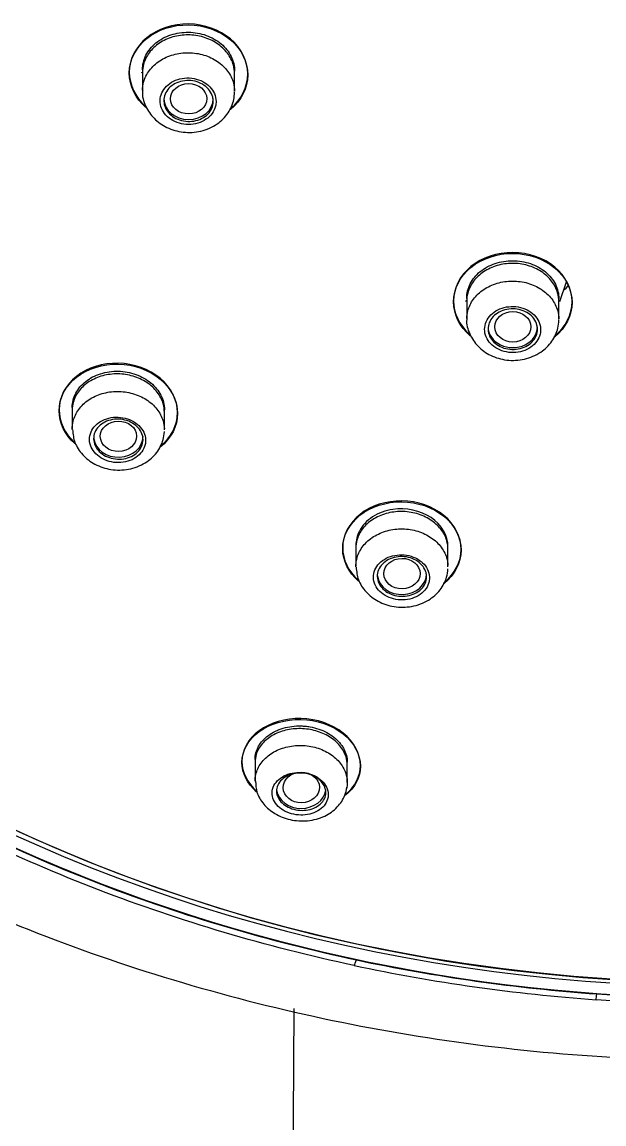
# Model space of a CAD drawing. Header units: millimetres. Extents: x -60 to 7633, y -2614 to 2146.
# Drawn here: x 2995.25 to 3012.93, y 983.89 to 1017.37 of the extents above; entities that cross this region are included whole.
import ezdxf

# ---------------------------------------------------------------- set-up
doc = ezdxf.new("R2010")
doc.units = ezdxf.units.MM
doc.layers.get('0').update_dxf_attribs({"color": 250})

msp = doc.modelspace()

# ---------------------------------------------------------------- linework, layer by layer
at = {"linetype": 'Continuous'}
for p, q in [((2998.878, 1015.859), (2998.888, 1015.83)), ((2998.91, 1015.929), (2998.91, 1015.287)), ((3001.71, 1015.263), (3001.71, 1015.929)), ((3011.589, 1008.884), (3011.79, 1009.482)), ((3008.762, 1008.996), (3008.762, 1008.346)), ((3011.562, 1008.337), (3011.562, 1008.996)), ((3008.73, 1008.915), (3008.741, 1008.883)), ((2996.776, 1005.682), (2996.776, 1005.018)), ((2999.576, 1004.978), (2999.576, 1005.594)), ((3005.393, 1001.51), (3005.393, 1000.836)), ((3008.193, 1000.815), (3008.193, 1001.436)), ((3002.332, 994.966), (3002.332, 994.311)), ((3005.132, 994.26), (3005.132, 994.879)), ((3013.15, 987.632), (3012.692, 987.663)), ((3012.714, 987.839), (3013.17, 987.809))]:
    msp.add_line(p, q, dxfattribs=at)
for centre, radius, start, end in [((3016.576, 1041.462), 53.762, 258.0124, 265.8807), ((3016.521, 1041.206), 53.68, 257.9844, 265.9097), ((22571.619, 848.198), 19568.6, 179.5924353, 179.9051229)]:
    msp.add_arc(centre, radius, start, end, dxfattribs=at)
for centre, major_axis, ratio in [((3016.592, 1025.663), (44.7, 0), 0.838671), ((3000.313, 1015.043), (0.551, 0.003), 0.837703), ((3010.163, 1008.112), (0.55, 0.002), 0.840135), ((2998.18, 1004.784), (0.551, 0.008), 0.839348), ((3006.795, 1000.612), (0.55, 0.005), 0.841904), ((3003.736, 994.113), (0.551, 0.01), 0.844508)]:
    msp.add_ellipse(centre, major_axis=major_axis, ratio=ratio, dxfattribs=at)
for centre, major_axis, ratio, start_param, end_param in [((3016.592, 1025.541), (-44.564, 0), 0.838671, 0.079176, 3.011959), ((3016.592, 1025.886), (-45.1, 0), 0.838671, 0.292927, 2.913253), ((3000.31, 1015.042), (0.75, 0), 0.838671, 3.141593, 6.283185), ((3010.162, 1008.109), (-0.75, 0), 0.838671, 0, 3.141593), ((2998.176, 1004.78), (-0.75, 0), 0.838671, 0.103076, 3.141593), ((3006.793, 1000.607), (0.75, 0), 0.838671, 3.247594, 6.283185), ((3016.592, 1025.749), (-45.35, 0), 0.838671, 0.963986, 1.980202), ((3003.732, 994.105), (-0.75, 0), 0.838671, 0.115713, 3.035614), ((3005.41, 989.145), (-0.104, -0.489), 0.134164, 0.467128, 1.009042), ((3016.535, 1127.331), (0, -139.629), 0.616477, 6.153576, 6.238782), ((3012.714, 988.112), (-0.036, -0.499), 0.046444, 0.454866, 0.996503)]:
    msp.add_ellipse(centre, major_axis=major_axis, ratio=ratio, start_param=start_param, end_param=end_param, dxfattribs=at)
for points, knots in [([(3016.592, 1068.809), (3013.403, 1068.811), (3010.21, 1068.551), (3004.003, 1067.534), (3000.954, 1066.773), (2995.053, 1064.766), (2992.259, 1063.542), (2986.979, 1060.662), (2984.467, 1058.984), (2979.918, 1055.293), (2977.875, 1053.286), (2974.252, 1048.947), (2972.668, 1046.597), (2970.105, 1041.765), (2969.103, 1039.262), (2967.672, 1034.076), (2967.252, 1031.411), (2967.033, 1026.064), (2967.232, 1023.408), (2968.226, 1018.171), (2969.034, 1015.561), (2970.843, 1011.408), (2971.688, 1009.795), (2972.658, 1008.226)], [0, 0, 0, 0, 0.093763, 0.093763, 0.187525, 0.187525, 0.281288, 0.281288, 0.37505, 0.37505, 0.468813, 0.468813, 0.562575, 0.562575, 0.656338, 0.656338, 0.7501, 0.7501, 0.843863, 0.843863, 0.937625, 0.937625, 1, 1, 1, 1]), ([(2977.69, 1001.667), (2976.389, 1003.044), (2975.188, 1004.494), (2972.439, 1008.313), (2971.07, 1010.712), (2968.886, 1015.716), (2968.074, 1018.335), (2967.073, 1023.59), (2966.872, 1026.255), (2967.089, 1031.621), (2967.509, 1034.295), (2968.943, 1039.501), (2969.947, 1042.013), (2972.517, 1046.864), (2974.105, 1049.222), (2977.74, 1053.578), (2979.789, 1055.592), (2984.354, 1059.298), (2986.874, 1060.982), (2992.079, 1063.822), (2994.778, 1065.015), (2997.623, 1066.002)], [0, 0, 0, 0, 0.068757, 0.068757, 0.172637, 0.172637, 0.276517, 0.276517, 0.380397, 0.380397, 0.484277, 0.484277, 0.588157, 0.588157, 0.692037, 0.692037, 0.795917, 0.795917, 0.899797, 0.899797, 1, 1, 1, 1]), ([(3005.346, 988.702), (3002.658, 989.275), (3000.07, 990.044), (2995.085, 991.959), (2992.668, 993.119), (2988.155, 995.769), (2986.061, 997.252), (2982.195, 1000.531), (2980.421, 1002.338), (2977.333, 1006.135), (2976, 1008.138), (2973.763, 1012.356), (2972.867, 1014.568), (2971.58, 1019.029), (2971.176, 1021.3), (2970.862, 1025.923), (2970.957, 1028.245), (2971.634, 1032.797), (2972.215, 1035.044), (2973.878, 1039.478), (2974.939, 1041.604), (2977.49, 1045.66), (2978.992, 1047.605), (2982.409, 1051.251), (2984.291, 1052.92), (2988.388, 1055.961), (2990.627, 1057.343), (2995.344, 1059.733), (2997.804, 1060.737), (3002.923, 1062.37), (3005.602, 1063.001), (3009.689, 1063.632), (3011.064, 1063.79), (3013.822, 1064.001), (3015.222, 1064.053), (3016.592, 1064.053)], [0, 0, 0, 0, 0.0625, 0.0625, 0.125, 0.125, 0.1875, 0.1875, 0.25, 0.25, 0.3125, 0.3125, 0.375, 0.375, 0.4375, 0.4375, 0.5, 0.5, 0.5625, 0.5625, 0.625, 0.625, 0.6875, 0.6875, 0.75, 0.75, 0.8125, 0.8125, 0.875, 0.875, 0.9375, 0.9375, 0.96875, 0.96875, 1, 1, 1, 1]), ([(3016.592, 1063.798), (3011.072, 1063.799), (3005.746, 1062.982), (2995.475, 1059.741), (2990.651, 1057.302), (2984.526, 1052.771), (2982.651, 1051.113), (2979.244, 1047.49), (2977.745, 1045.556), (2975.2, 1041.522), (2974.142, 1039.409), (2972.48, 1034.997), (2971.899, 1032.762), (2971.219, 1028.233), (2971.122, 1025.923), (2971.429, 1021.321), (2971.828, 1019.061), (2973.104, 1014.621), (2973.993, 1012.42), (2976.217, 1008.22), (2977.541, 1006.226), (2980.611, 1002.447), (2982.376, 1000.648), (2986.221, 997.383), (2988.304, 995.907), (2992.795, 993.269), (2995.199, 992.115), (3000.159, 990.208), (3002.735, 989.443), (3005.41, 988.873)], [0, 0, 0, 0, 0.125, 0.125, 0.25, 0.25, 0.3125, 0.3125, 0.375, 0.375, 0.4375, 0.4375, 0.5, 0.5, 0.5625, 0.5625, 0.625, 0.625, 0.6875, 0.6875, 0.75, 0.75, 0.8125, 0.8125, 0.875, 0.875, 0.9375, 0.9375, 1, 1, 1, 1]), ([(3001.565, 1014.731), (3001.571, 1014.736), (3001.577, 1014.74), (3001.919, 1015.019), (3002.11, 1015.405), (3002.11, 1016.185), (3001.916, 1016.579), (3001.252, 1017.14), (3000.786, 1017.309), (2999.837, 1017.323), (2999.371, 1017.168), (2998.706, 1016.626), (2998.51, 1016.242), (2998.51, 1015.847)], [0, 0, 0, 0, 0.003461, 0.003461, 0.202769, 0.202769, 0.402077, 0.402077, 0.601384, 0.601384, 0.800692, 0.800692, 1, 1, 1, 1]), ([(2998.51, 1015.82), (2998.51, 1016.215), (2998.705, 1016.598), (2999.37, 1017.14), (2999.839, 1017.295), (3000.778, 1017.282), (3001.246, 1017.117), (3001.918, 1016.55), (3002.11, 1016.159), (3002.11, 1015.378), (3001.916, 1014.991), (3001.58, 1014.716), (3001.576, 1014.713), (3001.572, 1014.71)], [0, 0, 0, 0, 0.199519, 0.199519, 0.399038, 0.399038, 0.598557, 0.598557, 0.798076, 0.798076, 0.997595, 0.997595, 1, 1, 1, 1]), ([(2998.937, 1016.148), (2998.955, 1016.222), (2998.982, 1016.296), (2999.052, 1016.436), (2999.095, 1016.502), (2999.197, 1016.627), (2999.256, 1016.685), (2999.385, 1016.791), (2999.455, 1016.838), (2999.608, 1016.921), (2999.69, 1016.956), (2999.858, 1017.011), (2999.946, 1017.032), (3000.127, 1017.06), (3000.218, 1017.066), (3000.401, 1017.063), (3000.493, 1017.055), (3000.673, 1017.022), (3000.76, 1016.999), (3000.93, 1016.939), (3001.012, 1016.901), (3001.163, 1016.815), (3001.234, 1016.766), (3001.365, 1016.656), (3001.423, 1016.596), (3001.524, 1016.469), (3001.568, 1016.4), (3001.639, 1016.258), (3001.665, 1016.185), (3001.701, 1016.036), (3001.71, 1015.959), (3001.71, 1015.882), (3001.71, 1015.882), (3001.71, 1015.882)], [0, 0, 0, 0, 0.066646, 0.066646, 0.133291, 0.133291, 0.199937, 0.199937, 0.266583, 0.266583, 0.333228, 0.333228, 0.399874, 0.399874, 0.466519, 0.466519, 0.533165, 0.533165, 0.59981, 0.59981, 0.666456, 0.666456, 0.733101, 0.733101, 0.799747, 0.799747, 0.866393, 0.866393, 0.933038, 0.933038, 0.999684, 0.999684, 1, 1, 1, 1]), ([(3001.71, 1015.8), (3001.71, 1015.89), (3001.698, 1015.981), (3001.673, 1016.068), (3001.637, 1016.196), (3001.574, 1016.32), (3001.49, 1016.43), (3001.405, 1016.541), (3001.297, 1016.642), (3001.173, 1016.724), (3001.05, 1016.806), (3000.908, 1016.871), (3000.76, 1016.915), (3000.612, 1016.959), (3000.453, 1016.982), (3000.296, 1016.983), (3000.139, 1016.984), (2999.981, 1016.962), (2999.834, 1016.92), (2999.686, 1016.878), (2999.546, 1016.814), (2999.425, 1016.733), (2999.303, 1016.653), (2999.197, 1016.553), (2999.116, 1016.443), (2999.034, 1016.333), (2998.974, 1016.21), (2998.941, 1016.083), (2998.921, 1016.004), (2998.91, 1015.922), (2998.91, 1015.84)], [0, 0, 0, 0, 0.074028, 0.074028, 0.074028, 0.181394, 0.181394, 0.181394, 0.288735, 0.288735, 0.288735, 0.396078, 0.396078, 0.396078, 0.503451, 0.503451, 0.503451, 0.610868, 0.610868, 0.610868, 0.718328, 0.718328, 0.718328, 0.825809, 0.825809, 0.825809, 0.93328, 0.93328, 0.93328, 1, 1, 1, 1]), ([(2998.911, 1015.302), (2998.912, 1015.384), (2998.923, 1015.465), (2998.945, 1015.544), (2998.979, 1015.671), (2999.041, 1015.795), (2999.124, 1015.905), (2999.207, 1016.015), (2999.314, 1016.114), (2999.437, 1016.194), (2999.559, 1016.275), (2999.7, 1016.339), (2999.848, 1016.381), (2999.996, 1016.422), (3000.155, 1016.443), (3000.312, 1016.442), (3000.469, 1016.44), (3000.627, 1016.416), (3000.775, 1016.372), (3000.923, 1016.327), (3001.064, 1016.261), (3001.186, 1016.178), (3001.308, 1016.095), (3001.415, 1015.994), (3001.498, 1015.882), (3001.581, 1015.771), (3001.642, 1015.646), (3001.676, 1015.518), (3001.698, 1015.438), (3001.709, 1015.356), (3001.71, 1015.274)], [0, 0, 0, 0, 0.06705, 0.06705, 0.06705, 0.175264, 0.175264, 0.175264, 0.283497, 0.283497, 0.283497, 0.391746, 0.391746, 0.391746, 0.499999, 0.499999, 0.499999, 0.608245, 0.608245, 0.608245, 0.716477, 0.716477, 0.716477, 0.824691, 0.824691, 0.824691, 0.932893, 0.932893, 0.932893, 1, 1, 1, 1]), ([(2998.91, 1015.922), (2998.91, 1015.922), (2998.91, 1015.922), (2998.91, 1015.922), (2998.91, 1015.999), (2998.919, 1016.074), (2998.937, 1016.148)], [0, 0, 0, 0, 0.002356, 0.002356, 0.002356, 1, 1, 1, 1]), ([(3001.147, 1014.963), (3001.146, 1015.043), (3001.129, 1015.123), (3001.096, 1015.198), (3001.064, 1015.272), (3001.016, 1015.344), (3000.956, 1015.406), (3000.895, 1015.468), (3000.822, 1015.522), (3000.741, 1015.565), (3000.66, 1015.607), (3000.569, 1015.639), (3000.476, 1015.657), (3000.383, 1015.675), (3000.285, 1015.68), (3000.19, 1015.671), (3000.096, 1015.663), (3000.002, 1015.64), (2999.917, 1015.606), (2999.831, 1015.572), (2999.752, 1015.525), (2999.686, 1015.469), (2999.619, 1015.414), (2999.564, 1015.347), (2999.524, 1015.276), (2999.484, 1015.205), (2999.458, 1015.127), (2999.449, 1015.048), (2999.44, 1014.969), (2999.447, 1014.888), (2999.47, 1014.811), (2999.492, 1014.734), (2999.531, 1014.659), (2999.583, 1014.592), (2999.635, 1014.525), (2999.702, 1014.465), (2999.777, 1014.415), (2999.853, 1014.366), (2999.939, 1014.327), (3000.03, 1014.301), (3000.12, 1014.275), (3000.217, 1014.262), (3000.312, 1014.262), (3000.407, 1014.262), (3000.504, 1014.276), (3000.593, 1014.302), (3000.682, 1014.328), (3000.767, 1014.368), (3000.84, 1014.418), (3000.914, 1014.467), (3000.977, 1014.528), (3001.026, 1014.596), (3001.075, 1014.663), (3001.111, 1014.738), (3001.13, 1014.816), (3001.142, 1014.864), (3001.147, 1014.914), (3001.147, 1014.963)], [0, 0, 0, 0, 0.053644, 0.053644, 0.053644, 0.107289, 0.107289, 0.107289, 0.160922, 0.160922, 0.160922, 0.214568, 0.214568, 0.214568, 0.268252, 0.268252, 0.268252, 0.321984, 0.321984, 0.321984, 0.375752, 0.375752, 0.375752, 0.429529, 0.429529, 0.429529, 0.483283, 0.483283, 0.483283, 0.536992, 0.536992, 0.536992, 0.590652, 0.590652, 0.590652, 0.644284, 0.644284, 0.644284, 0.69792, 0.69792, 0.69792, 0.751591, 0.751591, 0.751591, 0.805311, 0.805311, 0.805311, 0.859073, 0.859073, 0.859073, 0.912851, 0.912851, 0.912851, 0.966613, 0.966613, 0.966613, 1, 1, 1, 1]), ([(3001.06, 1014.964), (3001.06, 1014.895), (3001.046, 1014.824), (3001.018, 1014.759), (3000.99, 1014.693), (3000.948, 1014.631), (3000.896, 1014.577), (3000.844, 1014.524), (3000.779, 1014.477), (3000.708, 1014.441), (3000.637, 1014.405), (3000.557, 1014.379), (3000.475, 1014.365), (3000.393, 1014.351), (3000.307, 1014.348), (3000.223, 1014.357), (3000.14, 1014.367), (3000.057, 1014.388), (2999.982, 1014.42), (2999.906, 1014.451), (2999.836, 1014.494), (2999.777, 1014.545), (2999.718, 1014.595), (2999.668, 1014.654), (2999.633, 1014.718), (2999.597, 1014.781), (2999.573, 1014.851), (2999.565, 1014.92), (2999.556, 1014.99), (2999.561, 1015.061), (2999.581, 1015.129), (2999.6, 1015.196), (2999.633, 1015.262), (2999.679, 1015.32), (2999.724, 1015.378), (2999.782, 1015.43), (2999.848, 1015.472), (2999.914, 1015.514), (2999.99, 1015.547), (3000.07, 1015.568), (3000.149, 1015.589), (3000.235, 1015.599), (3000.319, 1015.598), (3000.403, 1015.596), (3000.488, 1015.582), (3000.567, 1015.557), (3000.645, 1015.532), (3000.72, 1015.495), (3000.785, 1015.45), (3000.85, 1015.405), (3000.907, 1015.35), (3000.951, 1015.29), (3000.994, 1015.23), (3001.026, 1015.163), (3001.044, 1015.095), (3001.055, 1015.052), (3001.06, 1015.008), (3001.06, 1014.964)], [0, 0, 0, 0, 0.053704, 0.053704, 0.053704, 0.107406, 0.107406, 0.107406, 0.161126, 0.161126, 0.161126, 0.214862, 0.214862, 0.214862, 0.268603, 0.268603, 0.268603, 0.32233, 0.32233, 0.32233, 0.376035, 0.376035, 0.376035, 0.429716, 0.429716, 0.429716, 0.483384, 0.483384, 0.483384, 0.537055, 0.537055, 0.537055, 0.590744, 0.590744, 0.590744, 0.644459, 0.644459, 0.644459, 0.698193, 0.698193, 0.698193, 0.751933, 0.751933, 0.751933, 0.805665, 0.805665, 0.805665, 0.859375, 0.859375, 0.859375, 0.913063, 0.913063, 0.913063, 0.966735, 0.966735, 0.966735, 1, 1, 1, 1]), ([(2998.918, 1015.305), (2998.915, 1015.29), (2998.886, 1015.136), (2998.992, 1014.807), (2999.244, 1014.427), (2999.648, 1014.142), (3000.15, 1013.999), (3000.696, 1014.03), (3001.182, 1014.244), (3001.528, 1014.589), (3001.687, 1014.954), (3001.705, 1015.163), (3001.71, 1015.247)], [0, 0, 0, 0, 0.010761, 0.122162, 0.232255, 0.346346, 0.466727, 0.592041, 0.720893, 0.834598, 0.94316, 1, 1, 1, 1]), ([(3011.421, 1007.822), (3011.426, 1007.825), (3011.43, 1007.829), (3011.771, 1008.107), (3011.962, 1008.49), (3011.962, 1009.264), (3011.768, 1009.652), (3011.105, 1010.203), (3010.639, 1010.367), (3009.689, 1010.373), (3009.223, 1010.215), (3008.558, 1009.672), (3008.362, 1009.289), (3008.362, 1008.898)], [0, 0, 0, 0, 0.002649, 0.002649, 0.202119, 0.202119, 0.401589, 0.401589, 0.60106, 0.60106, 0.80053, 0.80053, 1, 1, 1, 1]), ([(3008.362, 1008.871), (3008.362, 1009.262), (3008.557, 1009.644), (3009.221, 1010.187), (3009.691, 1010.345), (3010.631, 1010.341), (3011.098, 1010.181), (3011.771, 1009.624), (3011.962, 1009.238), (3011.962, 1008.464), (3011.768, 1008.078), (3011.434, 1007.805), (3011.432, 1007.803), (3011.43, 1007.802)], [0, 0, 0, 0, 0.199752, 0.199752, 0.399504, 0.399504, 0.599255, 0.599255, 0.799007, 0.799007, 0.998759, 0.998759, 1, 1, 1, 1]), ([(3011.562, 1008.878), (3011.562, 1008.968), (3011.55, 1009.058), (3011.525, 1009.145), (3011.489, 1009.27), (3011.426, 1009.393), (3011.341, 1009.502), (3011.257, 1009.611), (3011.148, 1009.71), (3011.025, 1009.79), (3010.901, 1009.871), (3010.76, 1009.934), (3010.611, 1009.977), (3010.463, 1010.019), (3010.304, 1010.041), (3010.147, 1010.04), (3009.991, 1010.039), (3009.832, 1010.017), (3009.685, 1009.973), (3009.538, 1009.93), (3009.398, 1009.866), (3009.276, 1009.785), (3009.155, 1009.704), (3009.049, 1009.604), (3008.967, 1009.495), (3008.886, 1009.385), (3008.826, 1009.262), (3008.793, 1009.136), (3008.773, 1009.057), (3008.762, 1008.976), (3008.762, 1008.895)], [0, 0, 0, 0, 0.074092, 0.074092, 0.074092, 0.181549, 0.181549, 0.181549, 0.288962, 0.288962, 0.288962, 0.396331, 0.396331, 0.396331, 0.503673, 0.503673, 0.503673, 0.611016, 0.611016, 0.611016, 0.718387, 0.718387, 0.718387, 0.825802, 0.825802, 0.825802, 0.93326, 0.93326, 0.93326, 1, 1, 1, 1]), ([(3008.789, 1009.201), (3008.807, 1009.275), (3008.834, 1009.348), (3008.904, 1009.487), (3008.947, 1009.553), (3009.049, 1009.678), (3009.108, 1009.737), (3009.237, 1009.842), (3009.307, 1009.889), (3009.46, 1009.973), (3009.542, 1010.008), (3009.71, 1010.065), (3009.798, 1010.087), (3009.979, 1010.115), (3010.07, 1010.122), (3010.253, 1010.121), (3010.345, 1010.113), (3010.525, 1010.083), (3010.612, 1010.061), (3010.782, 1010.002), (3010.864, 1009.965), (3011.016, 1009.881), (3011.086, 1009.833), (3011.217, 1009.725), (3011.275, 1009.666), (3011.377, 1009.541), (3011.42, 1009.473), (3011.491, 1009.333), (3011.517, 1009.261), (3011.553, 1009.113), (3011.562, 1009.037), (3011.562, 1008.961), (3011.562, 1008.961), (3011.562, 1008.96)], [0, 0, 0, 0, 0.066644, 0.066644, 0.133287, 0.133287, 0.19993, 0.19993, 0.266574, 0.266574, 0.333217, 0.333217, 0.399861, 0.399861, 0.466504, 0.466504, 0.533147, 0.533147, 0.599791, 0.599791, 0.666434, 0.666434, 0.733077, 0.733077, 0.799721, 0.799721, 0.866364, 0.866364, 0.933008, 0.933008, 0.999651, 0.999651, 1, 1, 1, 1]), ([(3008.763, 1008.368), (3008.764, 1008.444), (3008.775, 1008.519), (3008.794, 1008.593), (3008.827, 1008.72), (3008.888, 1008.843), (3008.97, 1008.954), (3009.052, 1009.064), (3009.158, 1009.164), (3009.28, 1009.246), (3009.401, 1009.328), (3009.542, 1009.393), (3009.689, 1009.436), (3009.837, 1009.48), (3009.995, 1009.502), (3010.152, 1009.503), (3010.309, 1009.503), (3010.468, 1009.481), (3010.616, 1009.439), (3010.764, 1009.396), (3010.906, 1009.332), (3011.029, 1009.251), (3011.152, 1009.17), (3011.26, 1009.07), (3011.344, 1008.96), (3011.428, 1008.85), (3011.49, 1008.727), (3011.526, 1008.6), (3011.548, 1008.521), (3011.56, 1008.439), (3011.562, 1008.358)], [0, 0, 0, 0, 0.062961, 0.062961, 0.062961, 0.171686, 0.171686, 0.171686, 0.280415, 0.280415, 0.280415, 0.389137, 0.389137, 0.389137, 0.497844, 0.497844, 0.497844, 0.606533, 0.606533, 0.606533, 0.715211, 0.715211, 0.715211, 0.823887, 0.823887, 0.823887, 0.932574, 0.932574, 0.932574, 1, 1, 1, 1]), ([(3008.762, 1008.976), (3008.762, 1008.976), (3008.762, 1008.977), (3008.762, 1008.977), (3008.762, 1009.053), (3008.771, 1009.128), (3008.789, 1009.201)], [0, 0, 0, 0, 0.002087, 0.002087, 0.002087, 1, 1, 1, 1]), ([(3011.007, 1008.037), (3011.005, 1008.116), (3010.987, 1008.195), (3010.954, 1008.269), (3010.921, 1008.343), (3010.872, 1008.413), (3010.811, 1008.473), (3010.75, 1008.534), (3010.676, 1008.587), (3010.594, 1008.628), (3010.513, 1008.669), (3010.421, 1008.698), (3010.328, 1008.715), (3010.235, 1008.731), (3010.137, 1008.734), (3010.043, 1008.724), (3009.949, 1008.714), (3009.855, 1008.691), (3009.77, 1008.656), (3009.686, 1008.621), (3009.607, 1008.573), (3009.541, 1008.517), (3009.476, 1008.46), (3009.421, 1008.394), (3009.382, 1008.322), (3009.342, 1008.251), (3009.317, 1008.173), (3009.309, 1008.095), (3009.301, 1008.017), (3009.309, 1007.936), (3009.332, 1007.86), (3009.356, 1007.784), (3009.396, 1007.71), (3009.449, 1007.645), (3009.501, 1007.579), (3009.569, 1007.52), (3009.645, 1007.472), (3009.721, 1007.425), (3009.808, 1007.387), (3009.898, 1007.363), (3009.989, 1007.339), (3010.086, 1007.327), (3010.181, 1007.329), (3010.276, 1007.331), (3010.372, 1007.346), (3010.461, 1007.373), (3010.55, 1007.401), (3010.634, 1007.441), (3010.707, 1007.492), (3010.779, 1007.542), (3010.842, 1007.603), (3010.89, 1007.671), (3010.939, 1007.738), (3010.973, 1007.813), (3010.992, 1007.89), (3011.003, 1007.939), (3011.008, 1007.988), (3011.007, 1008.037)], [0, 0, 0, 0, 0.053725, 0.053725, 0.053725, 0.107451, 0.107451, 0.107451, 0.161144, 0.161144, 0.161144, 0.214796, 0.214796, 0.214796, 0.268429, 0.268429, 0.268429, 0.322074, 0.322074, 0.322074, 0.375757, 0.375757, 0.375757, 0.429486, 0.429486, 0.429486, 0.483253, 0.483253, 0.483253, 0.537031, 0.537031, 0.537031, 0.590787, 0.590787, 0.590787, 0.644498, 0.644498, 0.644498, 0.69816, 0.69816, 0.69816, 0.751792, 0.751792, 0.751792, 0.805427, 0.805427, 0.805427, 0.859096, 0.859096, 0.859096, 0.912814, 0.912814, 0.912814, 0.966575, 0.966575, 0.966575, 1, 1, 1, 1]), ([(3010.912, 1008.038), (3010.912, 1007.969), (3010.897, 1007.899), (3010.87, 1007.834), (3010.842, 1007.768), (3010.8, 1007.707), (3010.748, 1007.653), (3010.695, 1007.599), (3010.63, 1007.552), (3010.559, 1007.516), (3010.488, 1007.48), (3010.408, 1007.453), (3010.326, 1007.439), (3010.244, 1007.424), (3010.158, 1007.421), (3010.075, 1007.429), (3009.991, 1007.438), (3009.908, 1007.458), (3009.833, 1007.489), (3009.758, 1007.52), (3009.688, 1007.562), (3009.629, 1007.611), (3009.57, 1007.66), (3009.52, 1007.719), (3009.484, 1007.781), (3009.448, 1007.844), (3009.425, 1007.913), (3009.416, 1007.981), (3009.407, 1008.05), (3009.413, 1008.121), (3009.432, 1008.188), (3009.451, 1008.255), (3009.485, 1008.321), (3009.53, 1008.379), (3009.576, 1008.437), (3009.634, 1008.489), (3009.7, 1008.531), (3009.766, 1008.573), (3009.842, 1008.607), (3009.922, 1008.628), (3010.001, 1008.65), (3010.087, 1008.661), (3010.171, 1008.659), (3010.254, 1008.658), (3010.339, 1008.645), (3010.418, 1008.621), (3010.497, 1008.597), (3010.572, 1008.561), (3010.637, 1008.517), (3010.702, 1008.473), (3010.759, 1008.419), (3010.802, 1008.36), (3010.846, 1008.301), (3010.878, 1008.235), (3010.895, 1008.167), (3010.906, 1008.125), (3010.912, 1008.081), (3010.912, 1008.038)], [0, 0, 0, 0, 0.053739, 0.053739, 0.053739, 0.107477, 0.107477, 0.107477, 0.161217, 0.161217, 0.161217, 0.214943, 0.214943, 0.214943, 0.268646, 0.268646, 0.268646, 0.322326, 0.322326, 0.322326, 0.375993, 0.375993, 0.375993, 0.429665, 0.429665, 0.429665, 0.483357, 0.483357, 0.483357, 0.537072, 0.537072, 0.537072, 0.590808, 0.590808, 0.590808, 0.644548, 0.644548, 0.644548, 0.698278, 0.698278, 0.698278, 0.751987, 0.751987, 0.751987, 0.805673, 0.805673, 0.805673, 0.859345, 0.859345, 0.859345, 0.913015, 0.913015, 0.913015, 0.9667, 0.9667, 0.9667, 1, 1, 1, 1]), ([(3008.769, 1008.372), (3008.766, 1008.358), (3008.737, 1008.207), (3008.839, 1007.881), (3009.086, 1007.502), (3009.485, 1007.218), (3009.982, 1007.073), (3010.527, 1007.1), (3011.015, 1007.309), (3011.368, 1007.649), (3011.535, 1008.014), (3011.555, 1008.225), (3011.562, 1008.312)], [0, 0, 0, 0, 0.009151, 0.120826, 0.23045, 0.343778, 0.463635, 0.588757, 0.717599, 0.83204, 0.940917, 1, 1, 1, 1]), ([(2972.658, 1008.226), (2973.146, 1007.436), (2973.665, 1006.658), (2975.862, 1003.601), (2977.751, 1001.472), (2981.968, 997.551), (2984.325, 995.742), (2989.399, 992.544), (2992.086, 991.167), (2997.755, 988.849), (3000.767, 987.906), (3006.878, 986.538), (3009.991, 986.101), (3013.163, 985.915)], [0, 0, 0, 0, 0.062751, 0.062751, 0.250201, 0.250201, 0.43765, 0.43765, 0.6251, 0.6251, 0.81255, 0.81255, 1, 1, 1, 1]), ([(2999.436, 1004.473), (2999.44, 1004.476), (2999.444, 1004.48), (2999.785, 1004.748), (2999.976, 1005.122), (2999.976, 1005.885), (2999.782, 1006.271), (2999.118, 1006.826), (2998.651, 1006.995), (2997.701, 1007.016), (2997.235, 1006.868), (2996.571, 1006.345), (2996.376, 1005.973), (2996.376, 1005.589)], [0, 0, 0, 0, 0.002635, 0.002635, 0.202108, 0.202108, 0.401581, 0.401581, 0.601054, 0.601054, 0.800527, 0.800527, 1, 1, 1, 1]), ([(2996.376, 1005.562), (2996.376, 1005.946), (2996.571, 1006.317), (2997.234, 1006.84), (2997.704, 1006.988), (2998.643, 1006.969), (2999.111, 1006.804), (2999.784, 1006.243), (2999.976, 1005.858), (2999.976, 1005.095), (2999.782, 1004.719), (2999.449, 1004.456), (2999.447, 1004.455), (2999.446, 1004.454)], [0, 0, 0, 0, 0.1998, 0.1998, 0.3996, 0.3996, 0.5994, 0.5994, 0.7992, 0.7992, 0.999001, 0.999001, 1, 1, 1, 1]), ([(2999.576, 1005.511), (2999.576, 1005.599), (2999.564, 1005.688), (2999.539, 1005.773), (2999.503, 1005.898), (2999.44, 1006.02), (2999.356, 1006.129), (2999.271, 1006.238), (2999.163, 1006.338), (2999.04, 1006.419), (2998.917, 1006.5), (2998.775, 1006.565), (2998.627, 1006.609), (2998.479, 1006.654), (2998.32, 1006.678), (2998.164, 1006.68), (2998.008, 1006.683), (2997.849, 1006.663), (2997.702, 1006.624), (2997.555, 1006.584), (2997.415, 1006.523), (2997.293, 1006.446), (2997.171, 1006.368), (2997.065, 1006.272), (2996.983, 1006.166), (2996.901, 1006.06), (2996.841, 1005.94), (2996.808, 1005.816), (2996.787, 1005.738), (2996.776, 1005.658), (2996.776, 1005.578)], [0, 0, 0, 0, 0.073836, 0.073836, 0.073836, 0.181251, 0.181251, 0.181251, 0.288462, 0.288462, 0.288462, 0.395553, 0.395553, 0.395553, 0.50265, 0.50265, 0.50265, 0.609878, 0.609878, 0.609878, 0.717315, 0.717315, 0.717315, 0.824963, 0.824963, 0.824963, 0.932733, 0.932733, 0.932733, 1, 1, 1, 1]), ([(2996.803, 1005.88), (2996.821, 1005.952), (2996.848, 1006.023), (2996.918, 1006.159), (2996.961, 1006.223), (2997.062, 1006.344), (2997.121, 1006.401), (2997.25, 1006.502), (2997.32, 1006.548), (2997.473, 1006.627), (2997.555, 1006.661), (2997.723, 1006.713), (2997.811, 1006.733), (2997.992, 1006.759), (2998.082, 1006.764), (2998.265, 1006.76), (2998.358, 1006.751), (2998.538, 1006.718), (2998.625, 1006.694), (2998.795, 1006.634), (2998.877, 1006.596), (2999.029, 1006.511), (2999.1, 1006.462), (2999.231, 1006.353), (2999.289, 1006.294), (2999.39, 1006.169), (2999.434, 1006.101), (2999.505, 1005.962), (2999.531, 1005.89), (2999.567, 1005.744), (2999.576, 1005.668), (2999.576, 1005.594), (2999.576, 1005.594), (2999.576, 1005.594)], [0, 0, 0, 0, 0.066655, 0.066655, 0.13331, 0.13331, 0.199966, 0.199966, 0.266621, 0.266621, 0.333276, 0.333276, 0.399931, 0.399931, 0.466586, 0.466586, 0.533242, 0.533242, 0.599897, 0.599897, 0.666552, 0.666552, 0.733207, 0.733207, 0.799862, 0.799862, 0.866518, 0.866518, 0.933173, 0.933173, 0.999828, 0.999828, 1, 1, 1, 1]), ([(2996.777, 1004.992), (2996.774, 1005.077), (2996.783, 1005.162), (2996.804, 1005.245), (2996.835, 1005.37), (2996.893, 1005.493), (2996.973, 1005.602), (2997.053, 1005.712), (2997.157, 1005.811), (2997.277, 1005.892), (2997.398, 1005.973), (2997.537, 1006.038), (2997.684, 1006.082), (2997.831, 1006.125), (2997.989, 1006.148), (2998.146, 1006.148), (2998.302, 1006.149), (2998.462, 1006.128), (2998.611, 1006.085), (2998.76, 1006.043), (2998.902, 1005.98), (2999.027, 1005.9), (2999.151, 1005.82), (2999.261, 1005.721), (2999.347, 1005.612), (2999.433, 1005.504), (2999.497, 1005.381), (2999.535, 1005.256), (2999.558, 1005.178), (2999.572, 1005.097), (2999.575, 1005.016)], [0, 0, 0, 0, 0.07061, 0.07061, 0.07061, 0.178466, 0.178466, 0.178466, 0.286396, 0.286396, 0.286396, 0.39435, 0.39435, 0.39435, 0.502271, 0.502271, 0.502271, 0.610117, 0.610117, 0.610117, 0.71788, 0.71788, 0.71788, 0.825587, 0.825587, 0.825587, 0.933285, 0.933285, 0.933285, 1, 1, 1, 1]), ([(2999.004, 1004.679), (2999.001, 1004.756), (2998.981, 1004.835), (2998.947, 1004.907), (2998.912, 1004.98), (2998.862, 1005.05), (2998.8, 1005.11), (2998.739, 1005.17), (2998.664, 1005.222), (2998.581, 1005.263), (2998.499, 1005.304), (2998.408, 1005.333), (2998.315, 1005.35), (2998.222, 1005.367), (2998.124, 1005.371), (2998.03, 1005.362), (2997.936, 1005.353), (2997.843, 1005.33), (2997.759, 1005.296), (2997.674, 1005.262), (2997.596, 1005.216), (2997.531, 1005.161), (2997.465, 1005.106), (2997.411, 1005.04), (2997.373, 1004.97), (2997.334, 1004.9), (2997.31, 1004.823), (2997.303, 1004.746), (2997.296, 1004.669), (2997.305, 1004.589), (2997.33, 1004.514), (2997.355, 1004.438), (2997.396, 1004.365), (2997.45, 1004.3), (2997.504, 1004.235), (2997.572, 1004.177), (2997.649, 1004.13), (2997.725, 1004.082), (2997.813, 1004.045), (2997.903, 1004.02), (2997.994, 1003.996), (2998.091, 1003.984), (2998.186, 1003.984), (2998.281, 1003.985), (2998.376, 1003.999), (2998.465, 1004.026), (2998.553, 1004.052), (2998.637, 1004.091), (2998.709, 1004.14), (2998.782, 1004.189), (2998.844, 1004.249), (2998.892, 1004.316), (2998.939, 1004.382), (2998.973, 1004.456), (2998.99, 1004.533), (2999.001, 1004.581), (2999.006, 1004.63), (2999.004, 1004.679)], [0, 0, 0, 0, 0.053574, 0.053574, 0.053574, 0.107157, 0.107157, 0.107157, 0.160618, 0.160618, 0.160618, 0.214009, 0.214009, 0.214009, 0.26746, 0.26746, 0.26746, 0.321077, 0.321077, 0.321077, 0.374901, 0.374901, 0.374901, 0.428889, 0.428889, 0.428889, 0.482923, 0.482923, 0.482923, 0.536856, 0.536856, 0.536856, 0.590579, 0.590579, 0.590579, 0.644078, 0.644078, 0.644078, 0.697447, 0.697447, 0.697447, 0.75084, 0.75084, 0.75084, 0.8044, 0.8044, 0.8044, 0.858189, 0.858189, 0.858189, 0.912164, 0.912164, 0.912164, 0.9662, 0.9662, 0.9662, 1, 1, 1, 1]), ([(2998.926, 1004.68), (2998.926, 1004.612), (2998.911, 1004.543), (2998.884, 1004.479), (2998.856, 1004.416), (2998.814, 1004.355), (2998.761, 1004.303), (2998.709, 1004.251), (2998.644, 1004.206), (2998.573, 1004.172), (2998.501, 1004.138), (2998.421, 1004.113), (2998.339, 1004.1), (2998.257, 1004.087), (2998.17, 1004.086), (2998.087, 1004.096), (2998.003, 1004.106), (2997.921, 1004.128), (2997.845, 1004.16), (2997.77, 1004.192), (2997.7, 1004.234), (2997.641, 1004.284), (2997.583, 1004.334), (2997.533, 1004.392), (2997.498, 1004.454), (2997.462, 1004.516), (2997.439, 1004.584), (2997.43, 1004.652), (2997.421, 1004.72), (2997.427, 1004.789), (2997.446, 1004.855), (2997.465, 1004.92), (2997.499, 1004.984), (2997.545, 1005.04), (2997.59, 1005.097), (2997.648, 1005.147), (2997.714, 1005.188), (2997.781, 1005.228), (2997.857, 1005.26), (2997.937, 1005.279), (2998.016, 1005.299), (2998.102, 1005.308), (2998.186, 1005.306), (2998.27, 1005.303), (2998.355, 1005.288), (2998.434, 1005.263), (2998.513, 1005.238), (2998.588, 1005.201), (2998.652, 1005.156), (2998.717, 1005.112), (2998.774, 1005.058), (2998.817, 1004.998), (2998.86, 1004.939), (2998.892, 1004.874), (2998.91, 1004.807), (2998.92, 1004.765), (2998.926, 1004.722), (2998.926, 1004.68)], [0, 0, 0, 0, 0.053807, 0.053807, 0.053807, 0.10761, 0.10761, 0.10761, 0.161473, 0.161473, 0.161473, 0.215354, 0.215354, 0.215354, 0.269173, 0.269173, 0.269173, 0.322876, 0.322876, 0.322876, 0.37646, 0.37646, 0.37646, 0.429979, 0.429979, 0.429979, 0.483519, 0.483519, 0.483519, 0.537156, 0.537156, 0.537156, 0.590916, 0.590916, 0.590916, 0.644773, 0.644773, 0.644773, 0.698655, 0.698655, 0.698655, 0.752486, 0.752486, 0.752486, 0.806212, 0.806212, 0.806212, 0.85983, 0.85983, 0.85983, 0.913376, 0.913376, 0.913376, 0.966916, 0.966916, 0.966916, 1, 1, 1, 1]), ([(2996.785, 1004.988), (2996.798, 1004.844), (2996.829, 1004.583), (2997.08, 1004.202), (2997.46, 1003.912), (2997.953, 1003.748), (2998.499, 1003.754), (2998.995, 1003.942), (2999.359, 1004.266), (2999.54, 1004.625), (2999.566, 1004.838), (2999.575, 1004.928)], [0, 0, 0, 0, 0.100501, 0.211404, 0.326762, 0.449331, 0.577482, 0.709646, 0.826268, 0.936719, 1, 1, 1, 1]), ([(3008.06, 1000.329), (3008.062, 1000.331), (3008.064, 1000.332), (3008.402, 1000.599), (3008.593, 1000.971), (3008.594, 1001.728), (3008.399, 1002.109), (3007.736, 1002.653), (3007.269, 1002.817), (3006.319, 1002.828), (3005.853, 1002.676), (3005.188, 1002.149), (3004.993, 1001.777), (3004.993, 1001.396)], [0, 0, 0, 0, 0.001138, 0.001138, 0.200911, 0.200911, 0.400683, 0.400683, 0.600455, 0.600455, 0.800228, 0.800228, 1, 1, 1, 1]), ([(3004.993, 1001.368), (3004.993, 1001.75), (3005.188, 1002.121), (3005.851, 1002.648), (3006.321, 1002.8), (3007.261, 1002.79), (3007.729, 1002.631), (3008.402, 1002.081), (3008.593, 1001.701), (3008.593, 1000.947), (3008.402, 1000.575), (3008.074, 1000.313)], [0, 0, 0, 0, 0.200247, 0.200247, 0.400494, 0.400494, 0.600741, 0.600741, 0.800988, 0.800988, 1, 1, 1, 1]), ([(3008.193, 1001.437), (3008.201, 1001.758), (3007.803, 1002.44), (3006.666, 1002.67), (3005.869, 1002.371), (3005.474, 1001.949), (3005.395, 1001.619), (3005.394, 1001.472)], [0, 0, 0, 0, 0.278562, 0.556738, 0.715101, 0.873278, 1, 1, 1, 1]), ([(3008.193, 1001.354), (3008.193, 1001.441), (3008.181, 1001.529), (3008.156, 1001.614), (3008.12, 1001.737), (3008.057, 1001.858), (3007.972, 1001.966), (3007.887, 1002.073), (3007.779, 1002.17), (3007.655, 1002.25), (3007.532, 1002.329), (3007.39, 1002.392), (3007.242, 1002.434), (3007.094, 1002.477), (3006.935, 1002.499), (3006.778, 1002.499), (3006.622, 1002.5), (3006.464, 1002.479), (3006.317, 1002.437), (3006.17, 1002.396), (3006.03, 1002.334), (3005.909, 1002.256), (3005.787, 1002.178), (3005.681, 1002.081), (3005.599, 1001.975), (3005.518, 1001.868), (3005.458, 1001.749), (3005.425, 1001.626), (3005.404, 1001.548), (3005.393, 1001.469), (3005.393, 1001.39)], [0, 0, 0, 0, 0.074086, 0.074086, 0.074086, 0.181725, 0.181725, 0.181725, 0.28915, 0.28915, 0.28915, 0.396368, 0.396368, 0.396368, 0.503464, 0.503464, 0.503464, 0.610562, 0.610562, 0.610562, 0.717787, 0.717787, 0.717787, 0.82522, 0.82522, 0.82522, 0.932865, 0.932865, 0.932865, 1, 1, 1, 1]), ([(3005.394, 1000.813), (3005.392, 1000.894), (3005.4, 1000.975), (3005.419, 1001.054), (3005.449, 1001.179), (3005.506, 1001.302), (3005.585, 1001.412), (3005.664, 1001.522), (3005.768, 1001.623), (3005.887, 1001.705), (3006.007, 1001.787), (3006.145, 1001.853), (3006.292, 1001.898), (3006.438, 1001.943), (3006.596, 1001.968), (3006.753, 1001.971), (3006.91, 1001.973), (3007.069, 1001.954), (3007.218, 1001.914), (3007.368, 1001.874), (3007.511, 1001.812), (3007.636, 1001.734), (3007.761, 1001.656), (3007.871, 1001.559), (3007.958, 1001.452), (3008.045, 1001.345), (3008.111, 1001.224), (3008.149, 1001.099), (3008.174, 1001.022), (3008.188, 1000.941), (3008.192, 1000.861)], [0, 0, 0, 0, 0.067705, 0.067705, 0.067705, 0.175977, 0.175977, 0.175977, 0.284272, 0.284272, 0.284272, 0.392533, 0.392533, 0.392533, 0.500718, 0.500718, 0.500718, 0.608821, 0.608821, 0.608821, 0.716867, 0.716867, 0.716867, 0.824905, 0.824905, 0.824905, 0.932985, 0.932985, 0.932985, 1, 1, 1, 1]), ([(3007.631, 1000.515), (3007.627, 1000.592), (3007.607, 1000.669), (3007.572, 1000.741), (3007.537, 1000.813), (3007.486, 1000.881), (3007.423, 1000.94), (3007.361, 1000.999), (3007.285, 1001.05), (3007.202, 1001.089), (3007.119, 1001.128), (3007.027, 1001.156), (3006.934, 1001.171), (3006.841, 1001.185), (3006.743, 1001.188), (3006.649, 1001.177), (3006.556, 1001.166), (3006.463, 1001.142), (3006.379, 1001.107), (3006.296, 1001.072), (3006.218, 1001.024), (3006.154, 1000.969), (3006.089, 1000.913), (3006.036, 1000.847), (3005.999, 1000.777), (3005.961, 1000.707), (3005.938, 1000.63), (3005.931, 1000.553), (3005.925, 1000.476), (3005.935, 1000.397), (3005.961, 1000.323), (3005.986, 1000.249), (3006.028, 1000.176), (3006.083, 1000.113), (3006.138, 1000.049), (3006.207, 999.992), (3006.284, 999.946), (3006.362, 999.901), (3006.449, 999.865), (3006.541, 999.843), (3006.632, 999.82), (3006.729, 999.81), (3006.823, 999.812), (3006.918, 999.815), (3007.013, 999.831), (3007.101, 999.859), (3007.189, 999.886), (3007.272, 999.927), (3007.343, 999.976), (3007.415, 1000.026), (3007.476, 1000.087), (3007.523, 1000.153), (3007.57, 1000.22), (3007.603, 1000.294), (3007.619, 1000.37), (3007.63, 1000.417), (3007.634, 1000.466), (3007.631, 1000.515)], [0, 0, 0, 0, 0.053775, 0.053775, 0.053775, 0.107561, 0.107561, 0.107561, 0.161196, 0.161196, 0.161196, 0.214658, 0.214658, 0.214658, 0.26805, 0.26805, 0.26805, 0.3215, 0.3215, 0.3215, 0.375115, 0.375115, 0.375115, 0.428937, 0.428937, 0.428937, 0.482924, 0.482924, 0.482924, 0.536958, 0.536958, 0.536958, 0.590892, 0.590892, 0.590892, 0.644617, 0.644617, 0.644617, 0.698118, 0.698118, 0.698118, 0.751487, 0.751487, 0.751487, 0.804879, 0.804879, 0.804879, 0.858437, 0.858437, 0.858437, 0.912225, 0.912225, 0.912225, 0.966199, 0.966199, 0.966199, 1, 1, 1, 1]), ([(3007.543, 1000.516), (3007.543, 1000.448), (3007.529, 1000.379), (3007.501, 1000.316), (3007.473, 1000.252), (3007.431, 1000.192), (3007.378, 1000.14), (3007.325, 1000.088), (3007.261, 1000.043), (3007.189, 1000.008), (3007.118, 999.973), (3007.038, 999.948), (3006.956, 999.934), (3006.874, 999.921), (3006.787, 999.918), (3006.704, 999.927), (3006.621, 999.936), (3006.538, 999.957), (3006.463, 999.988), (3006.388, 1000.018), (3006.318, 1000.06), (3006.259, 1000.108), (3006.2, 1000.157), (3006.151, 1000.214), (3006.115, 1000.276), (3006.079, 1000.337), (3006.056, 1000.404), (3006.047, 1000.471), (3006.038, 1000.538), (3006.044, 1000.608), (3006.063, 1000.673), (3006.083, 1000.739), (3006.116, 1000.802), (3006.162, 1000.859), (3006.207, 1000.915), (3006.266, 1000.966), (3006.332, 1001.007), (3006.398, 1001.048), (3006.475, 1001.08), (3006.554, 1001.1), (3006.634, 1001.121), (3006.719, 1001.13), (3006.803, 1001.129), (3006.887, 1001.127), (3006.972, 1001.113), (3007.051, 1001.089), (3007.13, 1001.065), (3007.204, 1001.029), (3007.269, 1000.986), (3007.334, 1000.942), (3007.39, 1000.889), (3007.434, 1000.831), (3007.477, 1000.773), (3007.509, 1000.708), (3007.527, 1000.642), (3007.538, 1000.6), (3007.543, 1000.558), (3007.543, 1000.516)], [0, 0, 0, 0, 0.053872, 0.053872, 0.053872, 0.107744, 0.107744, 0.107744, 0.161623, 0.161623, 0.161623, 0.215439, 0.215439, 0.215439, 0.269138, 0.269138, 0.269138, 0.322719, 0.322719, 0.322719, 0.376237, 0.376237, 0.376237, 0.42978, 0.42978, 0.42978, 0.48342, 0.48342, 0.48342, 0.537185, 0.537185, 0.537185, 0.591044, 0.591044, 0.591044, 0.644926, 0.644926, 0.644926, 0.698753, 0.698753, 0.698753, 0.752476, 0.752476, 0.752476, 0.80609, 0.80609, 0.80609, 0.859635, 0.859635, 0.859635, 0.913176, 0.913176, 0.913176, 0.966782, 0.966782, 0.966782, 1, 1, 1, 1]), ([(3005.403, 1000.81), (3005.415, 1000.667), (3005.444, 1000.409), (3005.691, 1000.032), (3006.068, 999.744), (3006.557, 999.582), (3007.101, 999.587), (3007.599, 999.772), (3007.967, 1000.093), (3008.154, 1000.452), (3008.182, 1000.666), (3008.192, 1000.759)], [0, 0, 0, 0, 0.099516, 0.210121, 0.32475, 0.446783, 0.574687, 0.706663, 0.824143, 0.935077, 1, 1, 1, 1]), ([(3005.081, 993.902), (3005.368, 994.137), (3005.531, 994.454), (3005.534, 995.137), (3005.341, 995.502), (3004.677, 996.032), (3004.206, 996.196), (3003.251, 996.22), (3002.785, 996.081), (3002.125, 995.595), (3001.932, 995.251), (3001.932, 994.898)], [0, 0, 0, 0, 0.187709, 0.187709, 0.390782, 0.390782, 0.593855, 0.593855, 0.796927, 0.796927, 1, 1, 1, 1]), ([(3001.932, 994.87), (3001.932, 995.224), (3002.124, 995.566), (3002.783, 996.053), (3003.253, 996.192), (3004.197, 996.169), (3004.67, 996.009), (3005.343, 995.474), (3005.533, 995.11), (3005.531, 994.428), (3005.366, 994.108), (3005.082, 993.876)], [0, 0, 0, 0, 0.203088, 0.203088, 0.406175, 0.406175, 0.609263, 0.609263, 0.81235, 0.81235, 1, 1, 1, 1]), ([(3005.132, 994.796), (3005.132, 994.878), (3005.12, 994.96), (3005.095, 995.041), (3005.059, 995.159), (3004.995, 995.275), (3004.909, 995.379), (3004.824, 995.482), (3004.714, 995.576), (3004.59, 995.653), (3004.467, 995.73), (3004.325, 995.791), (3004.177, 995.833), (3004.03, 995.875), (3003.872, 995.898), (3003.717, 995.901), (3003.562, 995.904), (3003.406, 995.887), (3003.26, 995.851), (3003.114, 995.816), (3002.975, 995.76), (3002.854, 995.69), (3002.733, 995.619), (3002.626, 995.531), (3002.544, 995.434), (3002.461, 995.335), (3002.399, 995.224), (3002.365, 995.11), (3002.343, 995.036), (3002.332, 994.96), (3002.332, 994.883)], [0, 0, 0, 0, 0.074188, 0.074188, 0.074188, 0.18288, 0.18288, 0.18288, 0.290305, 0.290305, 0.290305, 0.39661, 0.39661, 0.39661, 0.502286, 0.502286, 0.502286, 0.607981, 0.607981, 0.607981, 0.714325, 0.714325, 0.714325, 0.821779, 0.821779, 0.821779, 0.930475, 0.930475, 0.930475, 1, 1, 1, 1]), ([(3002.359, 995.169), (3002.367, 995.202), (3002.378, 995.235), (3002.405, 995.3), (3002.42, 995.332), (3002.472, 995.426), (3002.515, 995.485), (3002.615, 995.596), (3002.674, 995.649), (3002.802, 995.743), (3002.872, 995.785), (3002.986, 995.841), (3003.025, 995.858), (3003.106, 995.889), (3003.147, 995.903), (3003.274, 995.94), (3003.361, 995.958), (3003.543, 995.981), (3003.635, 995.986), (3003.772, 995.982), (3003.818, 995.98), (3003.91, 995.97), (3003.957, 995.964), (3004.092, 995.94), (3004.18, 995.917), (3004.351, 995.859), (3004.434, 995.823), (3004.586, 995.741), (3004.657, 995.694), (3004.788, 995.591), (3004.847, 995.535), (3004.923, 995.445), (3004.946, 995.415), (3004.99, 995.352), (3005.009, 995.319), (3005.062, 995.221), (3005.088, 995.154), (3005.123, 995.017), (3005.132, 994.946), (3005.132, 994.877)], [0, 0, 0, 0, 0.033333, 0.033333, 0.066666, 0.066666, 0.133333, 0.133333, 0.199999, 0.199999, 0.266666, 0.266666, 0.299999, 0.299999, 0.333333, 0.333333, 0.399999, 0.399999, 0.466666, 0.466666, 0.5, 0.5, 0.533333, 0.533333, 0.6, 0.6, 0.666666, 0.666666, 0.733333, 0.733333, 0.8, 0.8, 0.833333, 0.833333, 0.866667, 0.866667, 0.933333, 0.933333, 1, 1, 1, 1]), ([(3002.332, 994.306), (3002.332, 994.357), (3002.336, 994.408), (3002.345, 994.458), (3002.366, 994.58), (3002.414, 994.701), (3002.485, 994.81), (3002.557, 994.92), (3002.654, 995.02), (3002.768, 995.104), (3002.883, 995.187), (3003.017, 995.256), (3003.161, 995.305), (3003.304, 995.353), (3003.461, 995.382), (3003.618, 995.389), (3003.774, 995.397), (3003.934, 995.383), (3004.086, 995.349), (3004.237, 995.315), (3004.383, 995.261), (3004.513, 995.19), (3004.642, 995.118), (3004.759, 995.029), (3004.852, 994.929), (3004.946, 994.828), (3005.019, 994.714), (3005.066, 994.596), (3005.096, 994.522), (3005.116, 994.446), (3005.125, 994.37)], [0, 0, 0, 0, 0.045818, 0.045818, 0.045818, 0.157222, 0.157222, 0.157222, 0.268798, 0.268798, 0.268798, 0.380184, 0.380184, 0.380184, 0.491136, 0.491136, 0.491136, 0.601606, 0.601606, 0.601606, 0.711729, 0.711729, 0.711729, 0.821758, 0.821758, 0.821758, 0.931976, 0.931976, 0.931976, 1, 1, 1, 1]), ([(3002.332, 994.966), (3002.332, 994.966), (3002.332, 994.966), (3002.332, 994.966), (3002.332, 995.035), (3002.341, 995.103), (3002.359, 995.169)], [0, 0, 0, 0, 0.0014575, 0.0014575, 0.0014575, 1, 1, 1, 1]), ([(3004.551, 993.961), (3004.541, 994.033), (3004.516, 994.106), (3004.475, 994.173), (3004.435, 994.241), (3004.379, 994.305), (3004.311, 994.359), (3004.245, 994.413), (3004.166, 994.459), (3004.08, 994.493), (3003.996, 994.527), (3003.903, 994.551), (3003.81, 994.562), (3003.717, 994.574), (3003.621, 994.573), (3003.529, 994.561), (3003.437, 994.549), (3003.348, 994.524), (3003.267, 994.49), (3003.186, 994.455), (3003.112, 994.409), (3003.051, 994.356), (3002.989, 994.302), (3002.939, 994.239), (3002.905, 994.172), (3002.87, 994.104), (3002.851, 994.03), (3002.849, 993.956), (3002.847, 993.882), (3002.862, 993.807), (3002.894, 993.736), (3002.925, 993.665), (3002.972, 993.597), (3003.033, 993.538), (3003.093, 993.479), (3003.166, 993.427), (3003.247, 993.386), (3003.327, 993.346), (3003.417, 993.316), (3003.508, 993.297), (3003.599, 993.278), (3003.695, 993.271), (3003.787, 993.275), (3003.88, 993.28), (3003.972, 993.296), (3004.056, 993.323), (3004.142, 993.35), (3004.222, 993.389), (3004.29, 993.436), (3004.36, 993.484), (3004.418, 993.542), (3004.462, 993.606), (3004.506, 993.67), (3004.535, 993.742), (3004.548, 993.815), (3004.556, 993.863), (3004.557, 993.912), (3004.551, 993.961)], [0, 0, 0, 0, 0.053844, 0.053844, 0.053844, 0.107739, 0.107739, 0.107739, 0.160898, 0.160898, 0.160898, 0.2133, 0.2133, 0.2133, 0.265478, 0.265478, 0.265478, 0.318022, 0.318022, 0.318022, 0.371394, 0.371394, 0.371394, 0.425781, 0.425781, 0.425781, 0.480978, 0.480978, 0.480978, 0.536391, 0.536391, 0.536391, 0.591225, 0.591225, 0.591225, 0.644888, 0.644888, 0.644888, 0.697363, 0.697363, 0.697363, 0.749247, 0.749247, 0.749247, 0.801412, 0.801412, 0.801412, 0.854564, 0.854564, 0.854564, 0.908926, 0.908926, 0.908926, 0.964161, 0.964161, 0.964161, 1, 1, 1, 1]), ([(3002.347, 994.304), (3002.352, 994.181), (3002.366, 993.945), (3002.583, 993.587), (3002.93, 993.294), (3003.399, 993.109), (3003.938, 993.074), (3004.448, 993.212), (3004.841, 993.49), (3005.06, 993.825), (3005.105, 994.032), (3005.123, 994.122)], [0, 0, 0, 0, 0.089335, 0.19837, 0.312282, 0.435639, 0.565299, 0.699645, 0.821171, 0.933413, 1, 1, 1, 1]), ([(3004.482, 993.96), (3004.482, 993.895), (3004.467, 993.83), (3004.439, 993.771), (3004.41, 993.711), (3004.368, 993.655), (3004.314, 993.607), (3004.26, 993.559), (3004.194, 993.517), (3004.121, 993.486), (3004.049, 993.456), (3003.967, 993.434), (3003.884, 993.424), (3003.802, 993.414), (3003.715, 993.414), (3003.631, 993.425), (3003.549, 993.436), (3003.467, 993.458), (3003.393, 993.489), (3003.319, 993.519), (3003.251, 993.559), (3003.193, 993.605), (3003.136, 993.652), (3003.087, 993.706), (3003.053, 993.763), (3003.017, 993.821), (3002.995, 993.884), (3002.986, 993.946), (3002.977, 994.01), (3002.983, 994.075), (3003.003, 994.136), (3003.022, 994.198), (3003.057, 994.257), (3003.103, 994.31), (3003.149, 994.362), (3003.209, 994.41), (3003.277, 994.447), (3003.344, 994.484), (3003.422, 994.513), (3003.503, 994.53), (3003.583, 994.547), (3003.669, 994.554), (3003.753, 994.55), (3003.837, 994.546), (3003.921, 994.531), (3003.999, 994.506), (3004.077, 994.481), (3004.151, 994.446), (3004.214, 994.404), (3004.278, 994.361), (3004.333, 994.31), (3004.375, 994.255), (3004.418, 994.2), (3004.449, 994.138), (3004.466, 994.076), (3004.477, 994.038), (3004.482, 993.998), (3004.482, 993.96)], [0, 0, 0, 0, 0.054669, 0.054669, 0.054669, 0.109331, 0.109331, 0.109331, 0.164071, 0.164071, 0.164071, 0.218454, 0.218454, 0.218454, 0.27213, 0.27213, 0.27213, 0.325084, 0.325084, 0.325084, 0.377672, 0.377672, 0.377672, 0.43043, 0.43043, 0.43043, 0.483794, 0.483794, 0.483794, 0.537902, 0.537902, 0.537902, 0.59254, 0.59254, 0.59254, 0.647267, 0.647267, 0.647267, 0.70164, 0.70164, 0.70164, 0.755402, 0.755402, 0.755402, 0.808566, 0.808566, 0.808566, 0.861372, 0.861372, 0.861372, 0.914177, 0.914177, 0.914177, 0.967331, 0.967331, 0.967331, 1, 1, 1, 1])]:
    msp.add_open_spline(points, degree=3, knots=knots, dxfattribs=at)
for points in [[(2998.51, 1015.847), (2998.51, 1015.47), (2998.688, 1015.098), (2998.994, 1014.821)], [(2999.016, 1014.774), (2998.697, 1015.053), (2998.51, 1015.434), (2998.51, 1015.82)], [(3011.844, 1009.369), (3011.809, 1009.321), (3011.77, 1009.275), (3011.729, 1009.231)], [(3008.362, 1008.898), (3008.362, 1008.525), (3008.539, 1008.159), (3008.843, 1007.888)], [(3008.869, 1007.838), (3008.549, 1008.111), (3008.362, 1008.488), (3008.362, 1008.871)], [(2996.776, 1005.66), (2996.776, 1005.735), (2996.785, 1005.808), (2996.803, 1005.88)], [(2996.376, 1005.589), (2996.376, 1005.228), (2996.548, 1004.87), (2996.844, 1004.598)], [(2996.856, 1004.561), (2996.552, 1004.834), (2996.376, 1005.196), (2996.376, 1005.562)], [(3004.993, 1001.396), (3004.993, 1001.038), (3005.165, 1000.685), (3005.46, 1000.419)], [(3005.476, 1000.378), (3005.171, 1000.646), (3004.993, 1001.004), (3004.993, 1001.368)], [(3001.932, 994.898), (3001.932, 994.574), (3002.094, 994.252), (3002.377, 994.002)], [(3002.368, 993.982), (3002.09, 994.232), (3001.932, 994.55), (3001.932, 994.87)], [(3005.132, 994.261), (3005.132, 994.197), (3005.125, 994.134), (3005.112, 994.072)], [(3005.125, 994.37), (3005.13, 994.334), (3005.132, 994.297), (3005.132, 994.261)]]:
    msp.add_open_spline(points, degree=3, dxfattribs=at)

doc.saveas('drawing.dxf')
